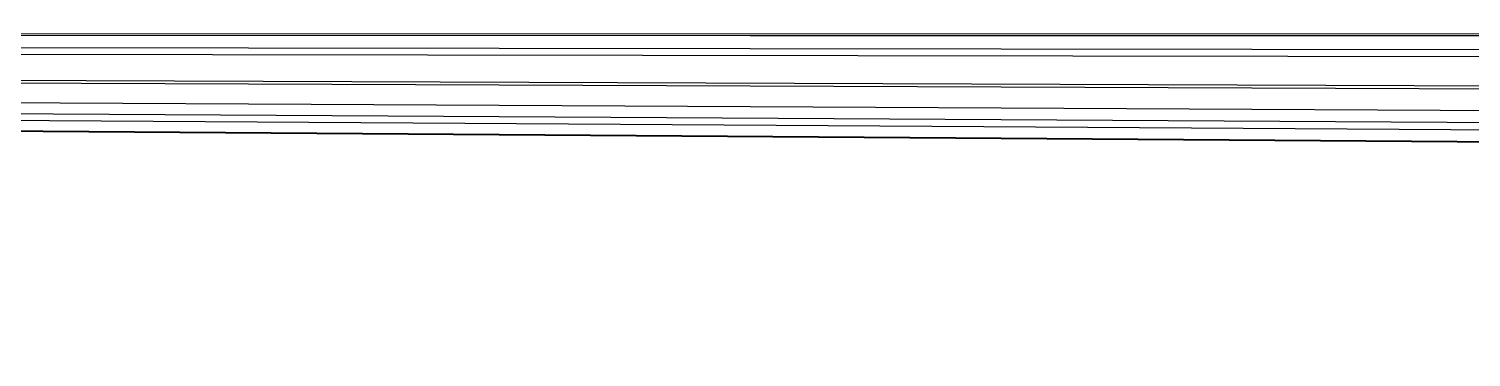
# Model space of a CAD drawing. Header units: inches. Extents: x 0 to 506000, y -4242 to 7.
# Drawn here: x 84000 to 92776, y -1989 to 7 of the extents above; entities that cross this region are included whole.
import ezdxf

# ---------------------------------------------------------------- set-up
doc = ezdxf.new("R2010")
doc.units = ezdxf.units.IN
doc.header["$LTSCALE"] = 7
doc.header["$MEASUREMENT"] = 0
doc.layers.add('Cross Section Labels', color=7, linetype='Continuous', lineweight=9)
doc.styles.get("Standard").update_dxf_attribs({"font": 'arial.ttf'})
doc.dimstyles.get("Standard").update_dxf_attribs({"dimtxt": 0.18, "dimasz": 0.18, "dimexe": 0.18, "dimexo": 0.0625, "dimgap": 0.09, "dimtad": 0, "dimtih": 1, "dimtoh": 1, "dimdec": 4, "dimzin": 0, "dimdsep": 46, "dimtxsty": 'Standard', "dimcen": 0.09, "dimadec": 0, "dimazin": 0, "dimtfac": 1, "dimtdec": 4, "dimtofl": 0, "dimtmove": 0, "dimatfit": 3, "dimfxl": 1, "dimtolj": 1, "dimtzin": 0, "dimarcsym": 0})

msp = doc.modelspace()

# ---------------------------------------------------------------- leaders
at = {"layer": 'Cross Section Labels', "annotation_type": 0, "has_hookline": 1, "hookline_direction": 0, "text_width": 497}
for points in [[(0, 0), (403262, -145.5), (403441.9, -145.5)], [(0, 0), (413300, -154.4), (413479.9, -154.4)], [(0, 0), (452717.5, -111.2), (452897.4, -111.2)], [(0, 0), (272532, -347), (272711.9, -347)], [(0, 0), (292196, -508.2), (292286.3, -113.5), (292329.5, -113.5)], [(0, 0), (323900, -1705.5), (324079.9, -1705.5)], [(0, 0), (412980, -1586.3), (413159.9, -1586.3)], [(0, 0), (443222, -1616.7), (443401.9, -1616.7)], [(0, 0), (242808, -1782.7), (242987.9, -1782.7)], [(0, 0), (262714, -1591.5), (262893.9, -1591.5)], [(0, 0), (273030, -1988.8), (273209.9, -1988.8)], [(0, 0), (283272, -1850.8), (283451.9, -1850.8)]]:
    msp.add_leader(points, dimstyle='Standard', override={"dimasz": 43.2}, dxfattribs=at)

doc.saveas('drawing.dxf')
